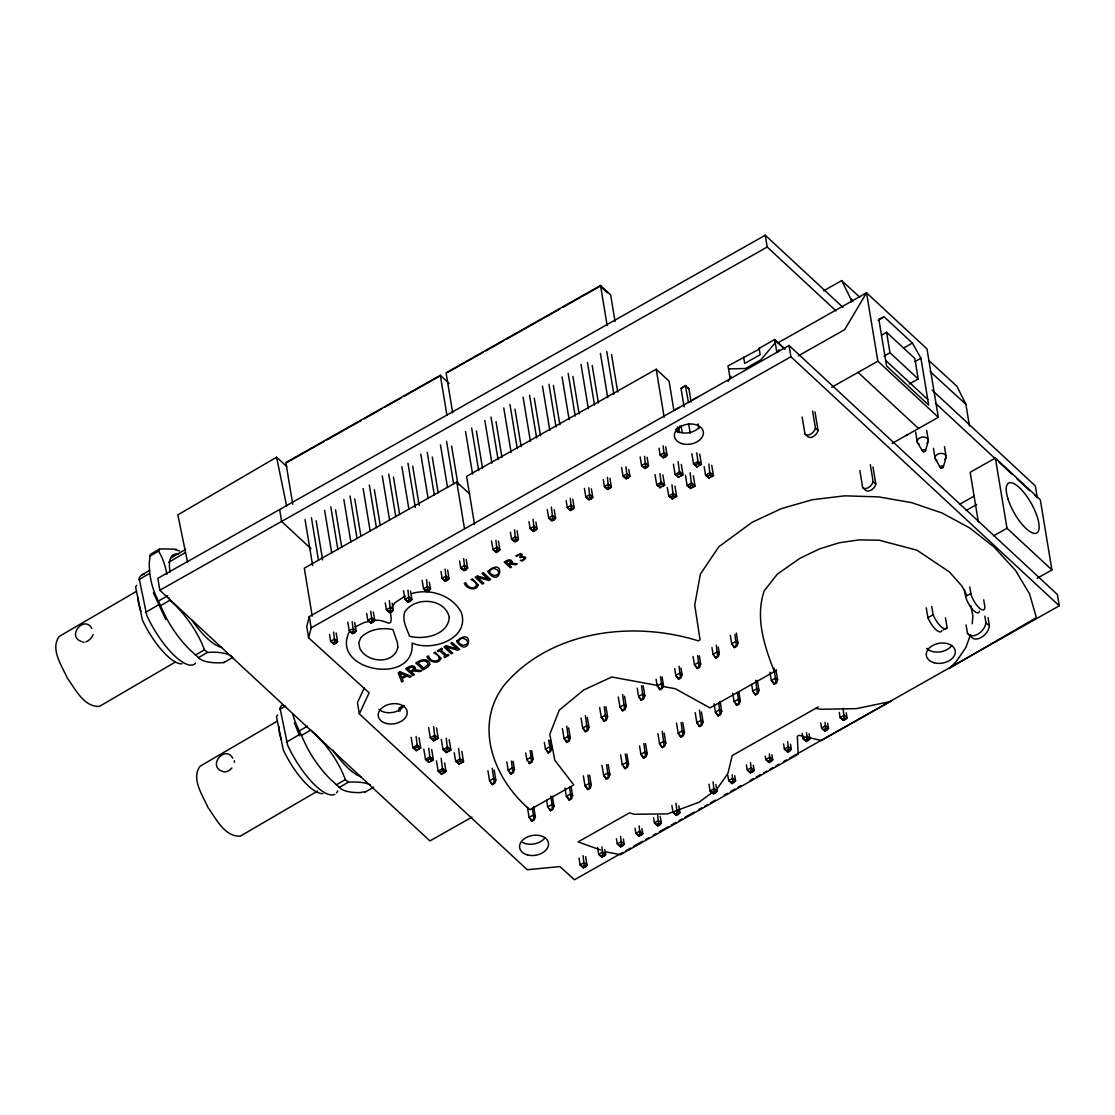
<?xml version="1.0" encoding="UTF-8"?>
<svg xmlns="http://www.w3.org/2000/svg" width="1115" height="1115" viewBox="0 0 1115 1115"><rect width="100%" height="100%" fill="white"/><g stroke="black" fill="none" stroke-linecap="round" stroke-linejoin="round"><path stroke-width="1.5" d="M336.159 633.027L337.58 641.571L336.075 643.16L334.695 641.892L333.622 632.121M354.737 622.532L356.159 631.076L354.654 632.665L353.274 631.397L352.201 621.626M373.316 612.037L374.738 620.581L373.232 622.17L371.853 620.902L370.779 611.118M392.187 603.243L393.316 610.072L391.811 611.675L390.431 610.393L389.358 600.623M410.473 591.034L411.895 599.577L410.39 601.166L409.01 599.898L407.937 590.128M429.345 582.253L430.474 589.082L428.968 590.671L427.589 589.403L426.515 579.633M447.631 570.044L449.052 578.587L447.547 580.176L446.167 578.908L445.094 569.124M466.223 559.549L467.631 568.079L466.126 569.681L464.746 568.399L463.673 558.629M498.461 541.221L499.868 549.765L498.363 551.354L496.997 550.085L495.924 540.315M517.039 530.726L518.447 539.27L516.942 540.859L515.576 539.59L514.503 529.806M535.897 521.932L537.026 528.761L535.521 530.364L534.155 529.081L533.082 519.311M554.197 509.722L555.605 518.266L554.099 519.855L552.733 518.587L551.368 507.102M572.775 499.227L574.183 507.771L572.678 509.36L571.312 508.092L570.239 498.321M591.354 488.732L592.762 497.276L591.257 498.865L589.891 497.597L588.818 487.812M585.64 856.613L587.048 865.142L585.542 866.745L584.176 865.463L583.089 855.693M609.933 478.237L611.341 486.767L609.835 488.37L608.469 487.088L607.396 477.318M604.776 849.532L605.626 854.648L604.121 856.236L602.755 854.968L601.961 846.912M628.79 469.443L629.919 476.272L628.414 477.861L627.048 476.593L625.975 466.823M623.355 839.024L624.205 844.153L622.7 845.741L621.334 844.473L620.539 836.403M647.09 457.234L648.498 465.777L646.993 467.366L645.627 466.098L644.554 456.328M641.933 828.529L642.784 833.658L641.278 835.246L639.912 833.978L639.118 825.908M665.669 446.739L667.091 455.282L665.571 456.871L664.206 455.603L663.132 445.833M660.233 816.319L661.362 823.163L659.857 824.752L658.491 823.483L657.697 815.413M678.812 805.824L679.941 812.654L678.436 814.257L677.07 812.974L675.997 803.204M715.886 784.5L717.015 791.329L715.509 792.918L714.144 791.65L713.07 781.88M734.743 775.705L735.593 780.835L734.088 782.423L732.722 781.155L732.207 774.8M753.322 765.211L754.172 770.34L752.667 771.928L751.301 770.66L750.507 762.59M771.915 754.716L772.751 759.831L771.245 761.434L769.88 760.151L769.364 753.796M790.493 744.221L791.329 749.336L789.824 750.925L788.458 749.656L787.664 741.587M809.072 733.712L809.908 738.841L808.403 740.43L807.037 739.161L806.521 732.806M827.651 723.217L828.487 728.346L826.982 729.935L825.616 728.666L825.1 722.311M846.229 712.722L847.079 717.837L845.56 719.44L844.194 718.158L843.121 708.387M176.128 549.165L170.121 549.11A131.319 34.133 -24.9 0 0 164.24 548.914L159.403 549.124L150.302 554.434L149.243 563.117A131.319 86.245 -47.8 0 0 156.002 595.94L163.919 612.943A131.319 120.42 22.3 0 0 189.411 649.376L200.268 659.216A131.319 34.175 -25 0 0 219 662.826L223.836 662.617L232.784 657.39L230.917 655.871A131.319 34.133 -24.9 0 0 212.24 652.219L207.404 652.442L198.386 657.697M419.017 737.712L420.717 747.97L419.407 748.89L417.4 747.022L416.104 736.444M431.686 749.461L433.373 759.719L432.062 760.625L430.055 758.771L428.759 748.193M444.62 762.925L446.028 771.455L444.718 772.374L442.711 770.521L441.122 758.228M662.881 474.892L664.582 485.137L663.258 486.056L661.251 484.189L659.955 473.624M681.307 464.481L682.993 474.725L681.683 475.645L679.676 473.777L678.087 461.499M699.718 454.07L701.419 464.314L700.109 465.234L698.101 463.38L696.791 452.802M436.522 727.872L438.237 738.172L436.481 739.078L434.836 737.545L433.61 726.618M449.178 739.621L450.892 749.921L449.136 750.813L447.491 749.28L446.265 738.367M461.833 751.371L463.547 761.657L461.791 762.562L460.147 761.029L458.627 748.388M674.909 486.084L676.61 496.384L674.854 497.29L673.195 495.743L671.969 484.816M693.321 475.687L695.035 485.973L693.279 486.879L691.621 485.332L690.115 472.69M711.746 465.276L713.447 475.561L711.705 476.467L710.046 474.92L708.819 463.993M972.238 623.759L972.893 615.801L970.733 605.626M390.403 611.856C393.539 632.846 386.32 617.208 372.717 620.79M789.573 758.2L1059.25 605.807L1057.382 594.518L789.058 345.483L309.301 616.581L306.737 626.505L308.604 637.794L369.093 692.847L359.337 713.879L527.242 869.728L559.939 866.578L574.434 879.763L622.909 852.376M308.604 637.794L311.169 627.87L309.301 616.581M398.599 711.189L399.477 707.816L403.811 705.363M679.356 432.662L678.812 429.387L679.69 426.014M195.599 663.118A51.806 16.892 59.7 0 1 146.776 615.48L139.138 578.295A51.806 16.892 59.7 0 1 144.337 574.141M334.737 794.298A51.806 16.892 59.7 0 1 287.656 745.266L280.018 708.067A51.806 16.892 59.7 0 1 283.029 704.541M925.534 450.739L928.224 441.15M943.332 467.06L946.022 457.471M487.91 770.744L489.569 780.737L492.356 784.598L494.739 783.26L495.827 780.068L494.182 770.075M506.809 761.866L508.189 770.2L510.991 774.061L513.36 772.709L514.461 769.531L513.081 761.211M525.709 753.001L526.81 759.663L529.611 763.51L531.994 762.172L533.082 758.994L531.702 750.66M544.343 742.451L545.444 749.113L548.232 752.973L550.615 751.635L551.702 748.458L550.336 740.123M527.437 807.441L529.095 817.434L531.897 821.281L534.266 819.943L535.367 816.765L533.709 806.772M562.406 728.583L564.065 738.576L566.866 742.437L569.235 741.085L570.336 737.907L568.678 727.914M546.629 800.236L547.73 806.898L550.531 810.758L552.901 809.42L554.002 806.229L552.343 796.235M581.04 718.046L582.685 728.039L585.486 731.886L587.87 730.548L588.957 727.37L587.298 717.377M564.984 788.04L566.364 796.375L569.166 800.222L571.535 798.884L572.636 795.706L571.256 787.371M599.661 707.509L601.32 717.502L604.107 721.349L606.49 720.011L607.591 716.834L605.933 706.84M583.354 775.845L585.013 785.838L587.8 789.699L590.183 788.347L591.271 785.169L589.626 775.176M618.281 696.959L619.94 706.952L622.741 710.812L625.111 709.475L626.212 706.283L624.553 696.29M601.989 765.322L603.647 775.315L606.435 779.162L608.818 777.824L609.905 774.646L608.26 764.653M637.195 688.094L638.574 696.415L641.362 700.276L643.745 698.924L644.832 695.746L643.188 685.753M620.623 754.785L622.282 764.779L625.069 768.639L627.452 767.287L628.553 764.11L626.895 754.116M656.094 679.216L657.195 685.878L659.996 689.725L662.366 688.387L663.467 685.209L662.087 676.875M639.536 745.921L640.916 754.256L643.717 758.102L646.087 756.764L647.188 753.587L645.529 743.593M674.714 668.679L675.815 675.342L678.617 679.188L680.986 677.85L682.087 674.673L680.986 668.01M657.892 733.726L659.55 743.719L662.352 747.58L664.721 746.228L665.822 743.05L664.164 733.057M693.07 656.47L694.45 664.791L697.237 668.652L699.621 667.314L700.708 664.122L699.328 655.801M676.526 723.189L678.185 733.182L680.986 737.043L683.356 735.705L684.457 732.527L682.798 722.534M711.969 647.592L713.07 654.254L715.872 658.115L718.241 656.763L719.342 653.585L718.241 646.923M695.175 712.666L696.819 722.659L699.621 726.506L701.99 725.168L703.091 721.99L701.433 711.997M730.311 635.383L731.691 643.717L734.492 647.564L736.862 646.226L737.963 643.048L736.304 633.055M714.088 703.802L715.454 712.123L718.255 715.983L720.638 714.645L721.726 711.454L720.067 701.46M732.722 693.265L734.102 701.6L736.89 705.447L739.273 704.109L740.36 700.931L738.98 692.596M751.635 684.401L752.737 691.063L755.524 694.924L757.907 693.572L758.994 690.394L757.35 680.401M769.991 672.206L771.371 680.54L774.158 684.387L776.542 683.049L777.643 679.871L775.984 669.878M149.522 556.357L158.609 551.047L159.403 549.124M970.454 634.853L965.924 647.383L956.126 661.808L949.158 668.415L1036.379 617.626L1029.549 593.891L1015.528 570.448L994.329 547.284L969.576 527.869L942.036 512.998L911.708 502.67L878.592 496.872L844.794 495.827L812.431 499.715L781.504 508.565L752.012 522.35L718.813 546.768L700.359 574.169L694.743 605.041L700.067 639.815L698.283 640.832C632.902 620.414 551.228 630.282 504.705 684.512C472.704 725.238 494.057 779.566 529.932 809.685L573.779 784.918L554.824 760.249L549.793 734.367L559.298 710.074L583.744 689.948L611.787 677L658.547 685.641M728.081 381.442L730.98 376.354M364.438 687.565L357.469 702.589L359.337 713.879M223.836 662.617L224.226 661.85M292.827 714.325A131.319 86.245 -47.8 0 0 296.883 725.712L304.799 742.729A131.319 120.42 22.3 0 0 330.291 779.162L341.148 788.988A131.319 34.175 -25 0 0 359.88 792.612L365.107 791.636M349.134 632.163C330.221 671.272 415.602 686.296 412.132 643.034C431.937 651.829 469.666 639.034 461.457 612.776C452.523 595.201 429.944 588.107 411.686 593.57M391.797 607.382L394.961 602.685L405.219 595.981M716.945 789.03L727.844 773.587L732.221 755.552L818.298 706.91M674.631 410.055L679.3 407.421M693.056 399.644L697.725 397.01M684.094 406.905L681.028 388.382L685.377 385.553L688.485 402.585M671.941 499.018L676.61 496.384L673.39 493.401L668.721 496.036L672.457 498.642L668.721 496.036L667.3 487.464M690.366 488.621L695.035 485.973L691.816 482.99L687.147 485.624L690.882 488.231L687.147 485.624L685.432 475.338M708.778 478.21L713.447 475.561L710.227 472.579L705.558 475.213L709.293 477.819L705.558 475.213L704.136 466.641M428.634 727.551L430.334 737.837L433.54 740.82L436.481 739.078M441.289 739.287L442.989 749.587L446.195 752.569L449.136 750.813M458.85 764.305L463.547 761.657L460.328 758.688L455.645 761.336L459.38 763.928L455.645 761.336L454.223 752.75M712.806 792.082L699.007 802.27L678.589 809.811M354.946 626.978L364.368 622.407L369.372 621.431M286.778 466.488L276.59 457.234L177.843 514.879L187.543 562.099M142.149 574.769L149.647 570.378M170.665 558.113L185.675 549.347M138.734 579.758L149.243 573.626M168.755 562.239L185.257 552.594M136.518 591.312L59.165 636.47C49.966 648.902 61.952 665.85 67.109 677.725C75.053 688.61 83.709 707.147 99.43 706.38L175.306 662.087M158.692 600.957L167.794 595.647M145.438 612.442L158.957 604.553M160.825 605.543L169.926 600.232L175.975 605.905A131.319 120.448 22.2 0 1 201.411 642.379L204.477 649.78L207.404 652.442M195.46 655.049L204.477 649.78M279.614 709.544L285.621 706.032M277.412 721.084L200.045 766.256C190.846 778.674 202.846 795.636 207.989 807.511C215.934 818.382 224.589 836.933 240.324 836.152L317.677 790.995M299.587 730.729L307.378 726.186M286.332 742.228L299.837 734.339M301.719 735.315L310.806 730.018L316.855 735.691A131.319 120.448 22.2 0 1 342.291 772.151L345.371 779.566L348.284 782.214L353.121 782.005A131.319 34.133 -24.9 0 1 370.194 784.779M336.354 784.821L345.371 779.566M339.281 787.483L348.284 782.214M364.73 792.389L373.664 787.176M449.164 383.504L440.314 375.295L285.844 462.572L292.743 504.231M286.848 462.53L304.841 452.356M306.151 451.617L324.158 441.442M326.96 439.854L343.462 430.529M344.772 429.791L361.274 420.466M364.075 418.892L382.083 408.717M384.884 407.128L401.386 397.804M404.201 396.215L420.689 386.891M422 386.152L438.502 376.828M615.048 321.552L610.644 294.89L600.539 285.51L446.07 372.786L452.69 412.787M447.059 372.745L465.067 362.57M466.377 361.831L482.879 352.507M485.68 350.918L503.687 340.744M506.489 339.169L522.991 329.845M524.301 329.106L542.294 318.932M543.604 318.193L560.106 308.869M562.908 307.28L580.915 297.106M582.225 296.367L600.218 286.193L607.285 292.757M472.007 817.128L429.916 840.919L159.821 590.239L157.842 578.323L765.252 235.237L842.954 307.35M159.821 590.239L767.204 247.028L765.252 235.237M469.61 493.959L456.774 482.042L304.297 568.19L312.242 616.163M673.878 410.264L669.056 381.149L656.219 369.232L466.586 476.384L474.53 524.357M823.623 290.806L841.658 280.604L859.595 297.036M681.028 388.382L685.697 385.748M784.807 348.911L774.716 339.504L759.092 348.326L759.691 348.884L728.011 365.901L730.13 378.682M778.075 342.779L866.536 292.799L926.983 348.911L938.314 417.303L892.139 443.394M779.274 349.803L778.228 350.389L778.437 351.657M311.169 627.87L790.925 356.772L789.058 345.483M798.312 355.852L844.654 329.678L866.536 292.799L877.853 361.19L938.314 417.303M878.132 320.256L884.153 316.855L912.391 343.072L920.934 358.236L928.684 405.066L886.578 365.985L878.829 319.169L884.153 316.855M491.52 540.928L492.942 549.458L495.004 551.214L496.997 550.085M515.576 539.59L513.583 540.705L511.52 538.963L510.391 532.134M528.97 521.639L530.099 528.468L532.162 530.21L534.155 529.081M552.733 518.587L550.74 519.715L548.678 517.973L547.256 509.43M566.127 500.635L567.256 507.464L569.319 509.221L571.312 508.092M589.891 497.597L587.898 498.712L585.835 496.969L584.413 488.44M603.285 479.645L604.414 486.475L606.476 488.217L608.469 487.088M627.048 476.593L625.055 477.722L622.992 475.98L621.585 467.436M640.163 456.941L641.571 465.485L643.634 467.227L645.627 466.098M664.206 455.603L662.212 456.732L660.15 454.976L659.021 448.146M329.51 634.449L330.639 641.278L332.702 643.021L334.695 641.892M353.274 631.397L351.281 632.526L349.218 630.769L347.81 622.24M366.668 613.445L367.797 620.275L369.859 622.017L371.853 620.902M390.431 610.393L388.438 611.522L386.375 609.78L385.246 602.95M403.546 590.741L404.954 599.285L407.017 601.027L409.01 599.898M427.589 589.403L425.596 590.532L423.533 588.776L422.125 580.246M440.982 571.451L442.111 578.281L444.174 580.023L446.167 578.908M464.746 568.399L462.753 569.528L460.69 567.786L459.561 560.957M333.469 643.899L337.58 641.571L334.751 638.951L330.639 641.278L334.068 644.289L336.075 643.16M371.992 622.128L374.738 620.581L371.908 617.961L367.797 620.275L371.225 623.299L373.232 622.17M407.783 601.905L411.895 599.577L409.066 596.957L404.954 599.285L408.397 602.295L410.39 601.166M444.941 580.901L449.052 578.587L446.223 575.967L442.111 578.281L445.554 581.305L447.547 580.176M495.757 552.078L499.868 549.765L497.053 547.144L492.942 549.458L496.37 552.482L498.363 551.354M515.715 540.817L518.447 539.27L515.632 536.649L511.52 538.963L514.949 541.988L516.942 540.859M532.914 531.088L537.026 528.761L534.21 526.141L530.099 528.468L533.528 531.479L535.521 530.364M570.072 510.099L574.183 507.771L571.368 505.151L567.256 507.464L570.685 510.489L572.678 509.36M607.243 489.095L611.341 486.767L608.525 484.147L604.414 486.475L607.842 489.499L609.835 488.37M645.766 467.324L648.498 465.777L645.683 463.157L641.571 465.485L645 468.495L646.993 467.366M352.647 633.794L349.218 630.769L353.33 628.456L356.159 631.076L352.047 633.39L354.654 632.665M389.804 612.79L386.375 609.78L390.487 607.452L393.316 610.072L389.205 612.4L391.811 611.675M426.975 591.8L423.533 588.776L427.644 586.462L430.474 589.082L426.362 591.41L428.968 590.671M464.133 570.81L460.69 567.786L464.802 565.458L467.631 568.079L463.519 570.406L466.126 569.681M552.106 520.984L548.678 517.973L552.789 515.646L555.605 518.266L551.493 520.593L554.099 519.855M589.264 499.994L585.835 496.969L589.947 494.656L592.762 497.276L588.65 499.59L591.257 498.865M625.822 478.6L628.414 477.861M663.578 458L660.15 454.976L664.261 452.662L667.091 455.282L662.979 457.596L665.571 456.871M882.132 334.807L886.592 332.298L914.83 358.5L918.216 378.961L909.296 383.992M884.042 356.103L889.979 352.744L886.592 332.298M831.692 387.281L877.853 361.19M654.993 474.544L656.693 484.802L658.338 485.847L661.251 484.189M673.418 464.147L675.119 474.391L676.763 475.436L679.676 473.777M691.844 453.735L693.544 463.979L695.175 465.025L698.101 463.38M903.373 348.159L912.391 343.072M659.899 487.771L664.582 485.137L661.362 482.154L656.693 484.802L660.345 487.701L658.338 485.847M678.324 477.373L682.993 474.725L679.788 471.743L675.119 474.391L678.756 477.29L676.763 475.436M696.75 466.962L701.419 464.314L698.213 461.345L693.544 463.979L697.182 466.892L695.175 465.025M670.798 497.095L673.195 495.743M689.223 486.684L691.621 485.332M707.635 476.286L710.046 474.92M914.913 361.636L920.934 358.236M411.142 737.377L412.843 747.621L414.487 748.667L417.4 747.022M433.54 740.82L438.237 738.172L435.017 735.189L430.334 737.837L432.411 738.91L434.836 737.545M416.048 750.604L420.717 747.97L417.512 744.987L412.843 747.621L416.048 750.604L419.407 748.89M423.798 749.127L425.498 759.371L427.143 760.416L430.055 758.771M446.195 752.569L450.892 749.921L447.673 746.938L442.989 749.587L445.066 750.646L447.491 749.28M428.704 762.353L433.373 759.719L430.167 756.737L425.498 759.371L428.704 762.353L432.062 760.625M436.453 760.876L438.153 771.12L439.798 772.165L442.711 770.521M1037.089 578.337L1051.919 569.946L1040.309 499.757L995.374 458.056L970.162 472.314L978.371 521.959M457.721 762.395L460.147 761.029M441.359 774.103L446.028 771.455L442.822 768.486L438.153 771.12L441.359 774.103L444.718 772.374M959.43 504.412L974.343 495.98M966.148 510.461L976.642 504.524M657.195 685.878L661.529 683.425L660.428 676.763M526.81 759.663L531.158 757.21L530.057 750.548M545.444 749.113L549.779 746.66L548.678 739.998M659.383 689.182L661.766 687.83L661.529 683.425L663.467 685.209M678.004 678.645L680.401 677.293L679.063 666.212M696.638 668.108L699.021 666.756L697.683 655.676M715.259 657.571L717.642 656.219L716.304 645.139M733.879 647.021L736.276 645.669L734.938 634.602M491.757 784.054L494.14 782.702L492.259 768.291M510.377 773.517L512.775 772.165L511.437 761.085M528.998 762.967L531.395 761.615L531.158 757.21L533.082 758.994M547.632 752.43L550.016 751.078L549.779 746.66L551.702 748.458M566.253 741.893L568.65 740.541L566.755 726.13M584.873 731.342L587.271 730.004L585.375 715.593M603.508 720.806L605.891 719.454L604.274 706.715M622.128 710.269L624.525 708.917L622.63 694.506M640.749 699.732L643.146 698.38L641.529 685.627M993.646 535.799L1006.998 528.259L995.374 458.056M776.598 670.31L710.046 707.913L675.244 688.722L661.878 686.255M529.095 817.434L533.444 814.981L532.343 808.319M547.73 806.898L552.078 804.445L550.698 796.124M622.282 764.779L626.616 762.326L625.236 753.991M734.102 701.6L738.437 699.147L737.336 692.485M531.284 820.738L533.681 819.4L533.444 814.981L535.367 816.765M549.918 810.215L552.315 808.863L552.078 804.445L554.002 806.229M568.552 799.678L570.95 798.326L569.612 787.26M587.201 789.155L589.584 787.803L587.967 775.064M605.835 778.618L608.219 777.266L606.602 764.528M624.47 768.096L626.853 766.744L626.616 762.326L628.553 764.11M643.104 757.559L645.487 756.207L643.885 743.468M661.739 747.036L664.122 745.684L662.24 731.273M680.373 736.499L682.77 735.147L681.154 722.409M699.007 725.963L701.405 724.625L699.509 710.213M717.642 715.44L720.039 714.088L718.701 703.007M736.29 704.903L738.674 703.551L738.437 699.147L740.36 700.931M754.925 694.38L757.308 693.028L755.691 680.289M773.559 683.843L775.942 682.492L774.061 668.094M941.854 630.672A14.119 4.808 60.5 0 1 935.75 629.501A14.119 4.808 60.5 0 1 927.889 617.71L933.116 614.741L931.75 606.504M979.514 611.09A12.516 4.265 60.5 0 1 973.033 609.919A12.516 4.265 60.5 0 1 965.59 596.4L970.83 593.445L969.729 586.852M943.165 629.933L947.095 627.717L945.45 617.822M714.144 791.65L712.15 792.779L710.088 791.037L708.959 784.207M727.816 775.413L728.666 780.528L730.729 782.284L732.722 781.155M751.301 770.66L749.308 771.775L747.245 770.033L746.395 764.918M765.252 756.123L765.824 759.538L767.887 761.28L769.88 760.151M783.552 743.914L784.402 749.043L786.465 750.785L788.458 749.656M807.037 739.161L805.044 740.29L802.981 738.534L802.131 733.419M820.71 722.924L821.56 728.039L823.623 729.795L825.616 728.666M844.194 718.158L842.201 719.287L840.139 717.544L839.288 712.415M578.992 858.02L580.121 864.85L582.183 866.592L584.176 865.463M602.755 854.968L600.762 856.097L598.699 854.355L597.57 847.525M616.428 838.731L617.278 843.86L619.341 845.602L621.334 844.473M639.912 833.978L637.919 835.107L635.857 833.351L635.006 828.236M653.585 817.741L654.435 822.856L656.498 824.598L658.491 823.483M671.885 805.532L673.014 812.361L675.077 814.103L677.07 812.974M714.283 792.876L717.015 791.329L714.199 788.709L710.088 791.037L713.516 794.047L715.509 792.918M731.482 783.148L735.593 780.835L732.778 778.214L728.666 780.528L732.095 783.552L734.088 782.423M770.019 761.378L772.751 759.831L769.935 757.21L765.824 759.538L769.252 762.548L771.245 761.434M787.232 751.663L791.329 749.336L788.514 746.716L784.402 749.043L787.831 752.054L789.824 750.925M824.389 730.659L828.487 728.346L825.671 725.726L821.56 728.039L824.988 731.064L826.982 729.935M582.936 867.47L587.048 865.142L584.232 862.522L580.121 864.85L583.549 867.874L585.542 866.745M620.093 846.48L624.205 844.153L621.389 841.532L617.278 843.86L620.707 846.87L622.7 845.741M657.251 825.476L661.362 823.163L658.547 820.542L654.435 822.856L657.864 825.88L659.857 824.752M675.829 814.981L679.941 812.654L677.126 810.034L673.014 812.361L676.443 815.372L678.436 814.257M750.674 773.057L747.245 770.033L751.357 767.719L754.172 770.34L750.06 772.653L752.667 771.928M806.41 741.559L802.981 738.534L807.093 736.221L809.908 738.841L805.81 741.168L808.403 740.43M843.567 720.569L840.139 717.544L844.25 715.217L847.079 717.837L842.968 720.165L845.56 719.44M602.128 857.365L598.699 854.355L602.811 852.027L605.626 854.648L601.515 856.975L604.121 856.236M639.285 836.375L635.857 833.351L639.968 831.037L642.784 833.658L638.672 835.971L641.278 835.246M625.947 850.661L630.491 848.083M633.515 846.383L642.602 841.24M645.641 839.525L648.665 837.811M653.209 835.246L656.247 833.532M659.272 831.818L668.359 826.689M671.397 824.975L675.941 822.41M678.965 820.696L682.004 818.981M685.028 817.267L694.115 812.138M698.659 809.56L701.697 807.845M704.722 806.145L707.76 804.431M710.785 802.716L715.328 800.152M724.416 795.009L727.454 793.295M730.478 791.58L735.022 789.016M738.06 787.302L741.085 785.587M750.172 780.458L753.21 778.744M756.235 777.03L760.778 774.465M763.817 772.751L766.841 771.036M769.866 769.322L772.904 767.622M775.929 765.907L778.967 764.193M783.51 761.629L786.535 759.914M891.108 701.112L821.365 740.513L808.654 737.531M673.878 811.553L667.592 813.866L634.198 814.271L629.543 812.835L578.086 841.909L600.706 850.062M890.286 701.572L856.292 708.652L820.863 709.279L815.65 708.401M675.662 429.247L678.812 429.387M605.543 851.804L620.4 854.689L798.131 754.256L797.323 736.318L799.107 735.301L803.887 736.416M687.816 387.811L688.903 388.731L691.133 402.194M773.336 682.296L771.371 680.54L775.705 678.087L777.643 679.871M696.415 666.561L694.45 664.791L698.784 662.338L700.708 664.122M603.285 719.259L601.32 717.502L605.654 715.049L607.591 716.834M584.664 729.795L582.685 728.039L587.034 725.586L588.957 727.37M566.044 740.346L564.065 738.576L568.413 736.123L570.336 737.907M586.978 787.608L585.013 785.838L589.347 783.385L591.271 785.169M568.343 798.131L566.364 796.375L570.713 793.922L572.636 795.706M91.876 628.414C84.266 614.741 66.412 636.052 81.214 641.418M232.756 758.2C225.146 744.513 207.292 765.838 222.094 771.19A8.418 5.533 -47.8 0 0 231.948 767.928M928.725 360.424L956.907 386.25L965.924 404.341L969.479 426.069M841.658 280.604L850.689 298.695L853.254 301.05M930.077 371.476L965.924 404.341M932.07 390.055L1035.347 485.917L1037.312 497.708L1034.762 495.339M889.979 352.744L918.216 378.961M767.204 247.028L836.013 310.876M935.387 403.114L996.531 459.868M999.082 462.237L1011.821 474.056M1016.922 478.795L1029.661 490.614M885.658 360.396L927.75 399.477M858.048 372.382L918.509 428.495M1006.998 528.259L1051.919 569.946M784.89 349.274L775.078 340.159L775.455 342.486L760.988 359.755L745.517 368.494L728.75 368.898M790.925 356.772L1059.25 605.807M812.598 411.087L815.455 428.076L818.062 430.502A6.913 4.432 -47.1 0 1 813.337 436.522A6.913 4.432 -47.1 0 1 807.595 436.411L804.988 433.986L802.131 416.996M870.327 464.662L873.129 481.596L875.819 484.105A6.927 4.446 -47.1 0 1 871.094 490.112A6.927 4.446 -47.1 0 1 865.351 490.015L862.662 487.52L859.86 470.572M984.838 616.149L985.953 622.741L989.423 625.975A11.68 7.484 -47.1 0 1 981.214 637.459A11.68 7.484 -47.1 0 1 970.928 636.414L967.458 633.195L966.05 624.944M685.377 385.553L688.903 388.731M643.634 467.227L645 468.495M629.919 476.272L627.104 473.652L622.992 475.98L626.421 478.99M606.476 488.217L607.842 489.499M737.963 643.048L736.039 641.264L731.691 643.717L734.492 647.564M823.623 729.795L824.988 731.064M569.319 509.221L570.685 510.489M719.342 653.585L717.419 651.801L713.07 654.254L715.872 658.115M758.994 690.394L757.071 688.61L752.737 691.063L755.524 694.924M786.465 750.785L787.831 752.054M532.162 530.21L533.528 531.479M682.087 674.673L680.164 672.875L675.815 675.342L678.617 679.188M721.726 711.454L719.802 709.67L715.454 712.123L718.255 715.983M767.887 761.28L769.252 762.548M703.091 721.99L701.168 720.206L696.819 722.659L699.621 726.506M495.004 551.214L496.37 552.482M644.832 695.746L642.909 693.962L638.574 696.415L641.362 700.276M684.457 732.527L682.533 730.729L678.185 733.182L680.986 737.043M730.729 782.284L732.095 783.552M626.212 706.283L624.288 704.499L619.94 706.952L622.741 710.812M665.822 743.05L663.899 741.266L659.55 743.719L662.352 747.58M647.188 753.587L645.264 751.789L640.916 754.256L643.717 758.102M444.174 580.023L445.554 581.305M675.077 814.103L676.443 815.372M609.905 774.646L607.982 772.862L603.647 775.315L606.435 779.162M656.498 824.598L657.864 825.88M407.017 601.027L408.397 602.295M310.89 548.622L281.593 521.43L279.642 509.639M619.341 845.602L620.707 846.87M369.859 622.017L371.225 623.299M514.461 769.531L512.538 767.747L508.189 770.2L510.991 774.061M495.827 780.068L493.903 778.284L489.569 780.737L492.356 784.598M582.183 866.592L583.549 867.874M332.702 643.021L334.068 644.289M432.411 738.91L434.07 740.444M445.066 750.646L446.725 752.179M414.487 748.667L416.48 750.534M427.143 760.416L429.136 762.284M439.798 772.165L441.791 774.033M935.332 458.99L940.377 467.478M917.52 442.669L922.565 451.157M158.609 551.047L161.313 556.078A131.319 86.315 -47.7 0 1 166.846 574.309M966.524 594.699L961.841 585.946L949.478 572.009L916.962 550.197L879.261 540.245L859.191 539.883L839.26 542.768L819.497 548.914L799.887 558.322L777.239 574.225L764.193 590.88C755.008 617.891 764.402 646.17 774.368 671.578M165.814 619.592L153.396 592.887M168.895 597.835L169.926 600.232M294.276 722.659L299.67 735.858M736.067 703.356L736.89 705.447M659.16 687.634L659.996 689.725M624.247 766.535L625.069 768.639M547.409 750.883L548.232 752.973M549.709 808.668L550.531 810.758M528.789 761.42L529.611 763.51M531.075 819.191L531.897 821.281M276.59 457.234L286.639 506.14M988.043 617.571L989.423 625.975M983.709 599.814L984.796 606.407A12.516 4.265 60.5 0 1 979.123 607.814A12.516 4.265 60.5 0 1 970.83 593.445M964.503 589.807L965.59 596.4M926.244 607.814L927.889 617.71M872.961 466.878L875.819 484.105M814.981 411.867L818.062 430.502M774.716 339.504L776.834 352.284M759.092 348.326L760.151 354.723L744.681 363.462L743.621 357.079M698.046 423.881L698.868 428.787M688.596 423.477L690.213 433.289M681.112 425.916L682.199 432.467M677.404 426.85L677.962 430.209M677 429.108L677.572 432.536M656.219 369.232L664.164 417.205M600.539 285.51L607.159 325.496M611.522 354.556L617.738 392.076M606.797 351.629L613.863 394.25M600.4 353.371L607.745 397.707M592.19 365.483L598.407 403.003M587.48 362.542L594.532 405.177M580.999 364.34L588.344 408.675M572.901 376.382L579.117 413.902M568.19 373.441L575.242 416.076M562.072 376.898L569.124 419.533M553.388 385.539L559.883 424.759M548.956 384.313L556.009 426.947M542.475 386.097L549.82 430.446M534.266 398.208L540.482 435.728M529.555 395.268L536.608 437.902M523.074 397.065L530.419 441.401M514.963 409.121L521.179 446.641M509.959 404.48L517.304 448.815M503.771 407.979L511.102 452.314M496.036 421.679L501.959 457.498M491.032 417.038L498.084 459.673M484.844 420.536L491.896 463.171M476.37 430.934L482.572 468.453M471.645 427.993L478.697 470.628M465.526 431.449L472.593 474.084M440.314 375.295L446.934 415.282M451.589 446.056L458.084 485.276M456.774 482.042L464.425 528.287M446.585 441.415L453.638 484.035M440.467 444.857L447.533 487.492M432.258 456.969L438.181 492.788M427.254 452.328L434.32 494.962M420.787 454.126L428.118 498.461M412.689 466.168L419.184 505.388M407.965 463.227L415.31 507.562M401.86 466.683L408.912 509.318M393.456 477.025L399.672 514.545M388.731 474.098L395.797 516.733M382.264 475.882L389.609 520.231M374.333 489.708L380.257 525.513M369.33 485.053L376.396 527.688M363.142 488.551L370.194 531.186M399.477 707.816L400.02 711.091M354.737 498.907L360.953 536.427M350.026 495.966L357.079 538.601M343.838 499.464L350.89 542.099M335.531 509.764L341.748 547.284M330.807 506.823L337.873 549.458M324.618 510.322L331.685 552.956M316.144 520.719L322.639 559.939M311.433 517.778L318.486 560.413M305.036 519.534L312.66 565.57M944.503 446.697L946.091 456.467M933.422 448.286L935.025 458.042M926.69 430.376L928.293 440.146M915.624 431.965L917.213 441.721M850.689 298.695L851.233 302.04M93.116 634.463A8.418 5.533 -47.8 0 1 85.966 641.794M84.183 642.156A8.418 5.533 -47.8 0 1 82.566 642.031M140.908 611.382A40.349 13.157 59.7 0 1 137.87 597.933M182.01 663.815A45.715 14.913 59.7 0 1 142.386 619.982L135.64 587.159A45.715 14.913 59.7 0 1 136.769 585.277M221.746 647.397A53.227 17.338 59.8 0 1 192.059 620.386M170.107 572.148A53.227 17.338 59.8 0 1 178.456 554.183M175.208 549.779A131.319 34.133 -24.9 0 1 179.487 550.935M234.303 760.681A8.418 5.533 -47.8 0 1 234.387 762.381M281.217 739.454A40.349 13.157 59.7 0 1 278.708 726.172M337.747 790.772A51.806 16.892 59.7 0 1 336.479 792.904M322.904 793.601A45.715 14.913 59.7 0 1 283.266 749.768L276.52 716.931A45.715 14.913 59.7 0 1 277.649 715.049M361.162 776.807A53.227 17.338 59.8 0 1 332.939 750.172M936.962 460.495A5.589 3.819 -9.3 0 1 936.321 455.115A5.589 3.819 -9.3 0 1 944.154 454A5.589 3.819 -9.3 0 1 944.795 459.38M919.15 444.174A5.589 3.819 -9.3 0 1 918.523 438.794A5.589 3.819 -9.3 0 1 926.356 437.679A5.589 3.819 -9.3 0 1 926.983 443.059M907.721 434.418A1.547 1.059 -9.3 0 1 905.938 435.435M545.151 837.504A14.607 10.035 -9.4 0 1 522.545 842.452M403.964 705.767A14.607 10.035 -9.4 0 1 378.905 709.293M951.764 645.501A14.607 10.035 -9.4 0 1 926.649 648.373M699.439 427.031A14.607 10.035 -9.4 0 1 676.568 430.794M985.953 622.741A11.68 7.484 -47.1 0 1 977.744 634.24A11.68 7.484 -47.1 0 1 967.458 633.195M947.095 627.717A14.119 4.808 60.5 0 1 940.976 626.546A14.119 4.808 60.5 0 1 933.116 614.741M815.455 428.076A6.913 4.432 -47.1 0 1 810.73 434.097A6.913 4.432 -47.1 0 1 804.988 433.986M873.129 481.596A6.927 4.446 -47.1 0 1 868.404 487.603A6.927 4.446 -47.1 0 1 862.662 487.52M456.579 641.209C469.457 660.275 475.394 625.097 456.579 641.209M487.729 571.451C500.607 590.518 506.545 555.326 487.729 571.451M440.885 658.254C438.92 665 429.177 662.073 426.975 656.693L428.397 655.885C431.923 665.976 447.031 659.035 433.735 652.86L435.157 652.066L440.885 658.254M478.21 584.999C476.244 591.744 466.488 588.818 464.3 583.438L465.722 582.629C469.248 592.72 484.356 585.779 471.06 579.605L472.481 578.81L478.21 584.999M449.331 617.459C447.756 635.299 424.021 640.038 409.553 636.247C406.808 628.609 401.985 620.456 404.661 612.135C414.752 596.232 445.024 597.905 449.331 617.459M510.809 562.113L508.44 564.19L506.14 562.058L509.332 560.789L510.809 562.113M397.818 647.369C394.125 664.875 366.71 663.007 359.866 648.373L358.779 642.839L360.814 637.627C369.065 629.222 381.762 627.188 392.94 629.599L397.484 642.867L397.818 647.369M415.365 668.192L414.571 669.85L421.791 670.547L419.951 671.592L413.47 670.909L411.477 672.038L414.39 674.728L412.968 675.537L405.651 668.735C407.965 667.007 414.097 663.537 415.365 668.192M512.106 561.793L511.423 563.173L517.249 563.856L515.715 564.72L510.461 564.065L509.123 564.817L511.548 567.075L510.363 567.744L504.259 562.072C506.14 560.58 511.144 558.002 512.106 561.793M458.432 640.595L458.92 643.104L462.683 645.278A3.721 2.551 -9.4 0 0 465.178 644.93L466.683 644.08A3.707 2.537 -9.4 0 0 467.743 642.407L466.488 639.829L463.352 638.324A3.652 2.509 -9.4 0 0 460.843 638.644L458.432 640.595M489.583 570.824L490.07 573.333L493.834 575.507A3.721 2.551 -9.4 0 0 496.328 575.173L497.834 574.309A3.707 2.537 -9.4 0 0 498.893 572.65L497.638 570.072L494.503 568.552A3.652 2.509 -9.4 0 0 491.994 568.887L489.583 570.824M521.123 555.605L519.604 557.068L520.287 557.709C524.677 554.559 525.263 561.221 520.329 560.441L522.559 560.873L525.611 558.476A3.373 2.328 -9.4 0 0 525.374 557.152L521.695 556.357L522.266 554.615L520.552 553.528L515.841 555.911C516.942 557.862 519.925 552.19 521.123 555.605M429.665 664.415L428.076 666.798L423.156 669.781L415.839 662.979C419.519 660.317 426.014 657.571 429.303 662.268A6.397 4.404 -9.4 0 1 429.665 664.415M428.062 664.429L423.742 668.206L418.097 662.951C420.843 660.414 427.491 659.578 428.062 664.429M413.735 668.972L410.668 671.286L407.895 668.721L411.546 667.035L413.554 667.913A2.286 1.575 -9.4 0 1 413.735 668.972M477.387 576.037L475.185 577.277L482.502 584.079L483.84 583.326L477.29 577.249L488.886 580.469L490.642 579.479L483.325 572.678L482.001 573.431L487.98 578.978L477.387 576.037M400.146 671.843L398.264 672.916L401.707 681.906L403.142 681.084L402.139 678.603L406.752 675.997L409.846 677.307L411.351 676.457L400.146 671.843M441.624 648.414L437.414 650.784L438.167 651.481L439.561 650.7L445.387 656.108L443.993 656.888L444.732 657.585L448.941 655.202L448.202 654.519L446.808 655.299L440.969 649.892L442.376 649.111L441.624 648.414M446.237 645.808L444.035 647.048L451.352 653.85L452.676 653.097L446.125 647.021L457.735 650.24L459.492 649.251L452.16 642.449L450.836 643.202L456.815 648.749L446.237 645.808M405.484 675.467L401.735 677.586L400.02 673.195L405.484 675.467M941.158 468.021A1.547 1.059 -9.3 0 0 943.36 466.781A1.547 1.059 -9.3 0 0 940.949 466.195A1.547 1.059 -9.3 0 0 941.158 468.021M923.359 451.7A1.547 1.059 -9.3 0 0 925.548 450.46A1.547 1.059 -9.3 0 0 923.15 449.875A1.547 1.059 -9.3 0 0 923.359 451.7M681.39 443.477A14.607 10.035 -9.4 0 0 703.398 433.122A14.607 10.035 -9.4 0 0 681.878 425.93A14.607 10.035 -9.4 0 0 681.39 443.477M527.548 854.954A14.607 10.035 -9.4 0 0 548.538 843.539A14.607 10.035 -9.4 0 0 526.099 837.602A14.607 10.035 -9.4 0 0 527.548 854.954M386.487 723.496A14.607 10.035 -9.4 0 0 407.198 711.788A14.607 10.035 -9.4 0 0 384.522 706.199A14.607 10.035 -9.4 0 0 386.487 723.496M934.049 662.742A14.607 10.035 -9.4 0 0 955.276 651.55A14.607 10.035 -9.4 0 0 933.032 645.32A14.607 10.035 -9.4 0 0 934.049 662.742M1007.988 498.907A28.655 9.77 60.5 0 0 1036.462 533.123A28.655 9.77 60.5 0 0 1023.542 492.063A28.655 9.77 60.5 0 0 1007.988 498.907"/></g></svg>
